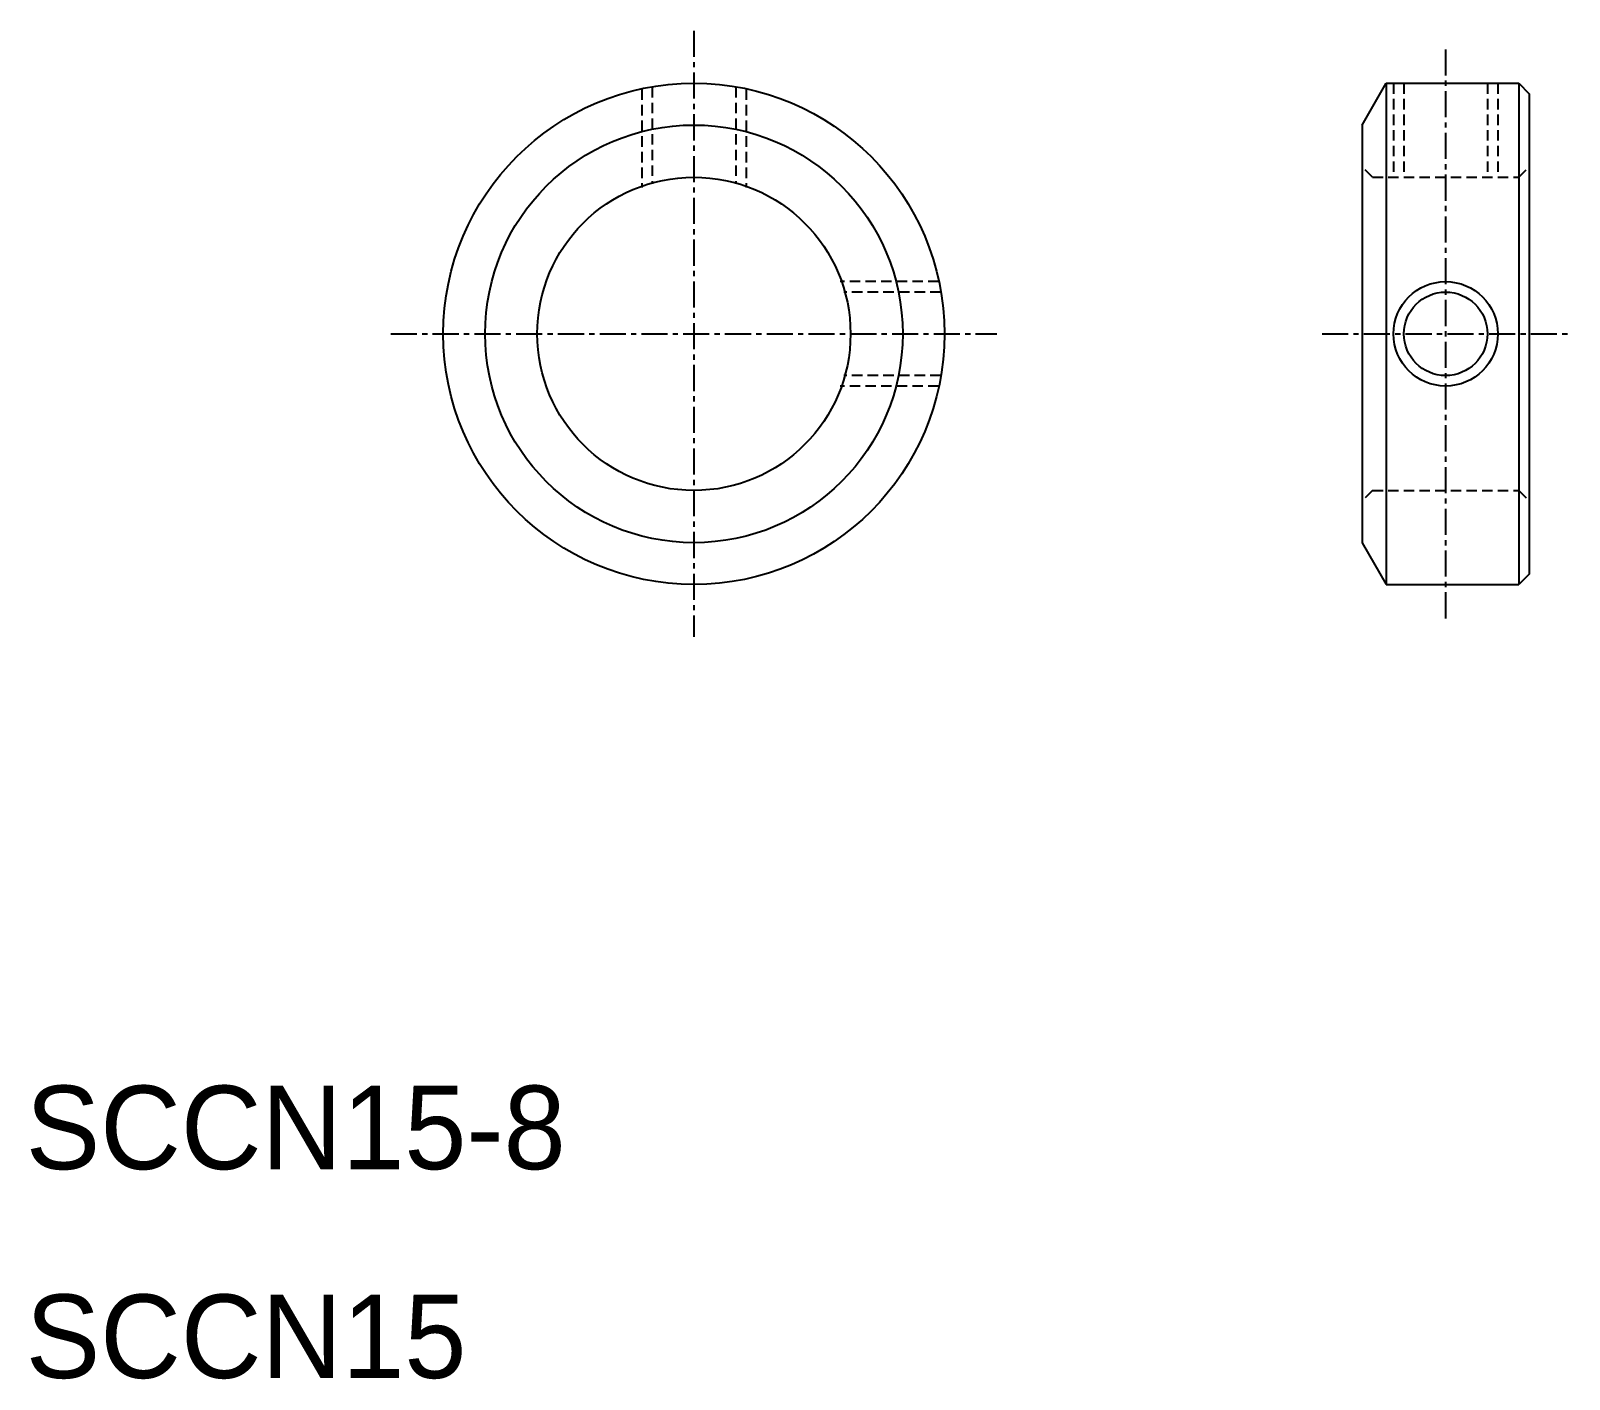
# Model space of a CAD drawing. Extents: x 10.2 to 83.9, y 9.9 to 74.5.
import ezdxf

# ---------------------------------------------------------------- set-up
doc = ezdxf.new("R2010")
doc.units = 0
doc.linetypes.add('CENTER', pattern=[2, 1.25, -0.25, 0.25, -0.25])
doc.linetypes.add('DASHED', pattern=[0.75, 0.5, -0.25])
doc.layers.get('0').update_dxf_attribs({"linetype": 'CONTINUOUS'})
doc.layers.add('CENTER', color=1, linetype='CENTER')

msp = doc.modelspace()

# ---------------------------------------------------------------- linework, layer by layer
at = {"color": 3, "linetype": 'DASHED'}
for p, q in [((39.5, 71.712), (39.5, 67)), ((40, 71.817), (40, 67.185)), ((44, 71.817), (44, 67.185)), ((44.5, 71.712), (44.5, 67)), ((75.5, 72), (75.5, 67.5)), ((76, 72), (76, 67.5)), ((80, 72), (80, 67.5)), ((80.5, 72), (80.5, 67.5)), ((74.5, 67.5), (74, 68)), ((81.5, 67.5), (82, 68)), ((74.5, 67.5), (81.5, 67.5)), ((53.712, 62.5), (49, 62.5)), ((53.817, 62), (49.185, 62)), ((53.712, 57.5), (49, 57.5)), ((53.817, 58), (49.185, 58)), ((74.5, 52.5), (74, 52)), ((74.5, 52.5), (81.5, 52.5)), ((81.5, 52.5), (82, 52))]:
    msp.add_line(p, q, dxfattribs=at)
at = {"color": 7, "linetype": 'CONTINUOUS'}
for p, q in [((74, 70), (75.155, 72)), ((75.155, 72), (75.155, 48)), ((75.155, 72), (81.5, 72)), ((81.5, 72), (82, 71.5)), ((81.5, 72), (81.5, 48)), ((82, 71.5), (82, 48.5)), ((74, 70), (74, 50)), ((74, 50), (75.155, 48)), ((75.155, 48), (81.5, 48)), ((82, 48.5), (81.5, 48))]:
    msp.add_line(p, q, dxfattribs=at)
for centre, radius in [((42, 60), 12), ((42, 60), 10), ((42, 60), 7.5), ((78, 60), 2)]:
    msp.add_circle(centre, radius, dxfattribs=at)
at = {"color": 3, "linetype": 'CONTINUOUS'}
msp.add_circle((78, 60), 2.5, dxfattribs=at)
at = {"layer": 'CENTER', "color": 1, "linetype": 'CENTER'}
for p, q in [((42, 74.512), (42, 45.488)), ((78, 73.623), (78, 46.377)), ((27.488, 60), (56.512, 60)), ((72.082, 60), (83.918, 60))]:
    msp.add_line(p, q, dxfattribs=at)

# ---------------------------------------------------------------- texts
at = {"color": 7, "linetype": 'CONTINUOUS'}
for s, p in [('SCCN15-8', (10, 20)), ('SCCN15', (10, 10))]:
    msp.add_text(s, height=4, dxfattribs=at).set_placement(p)

doc.saveas('drawing.dxf')
